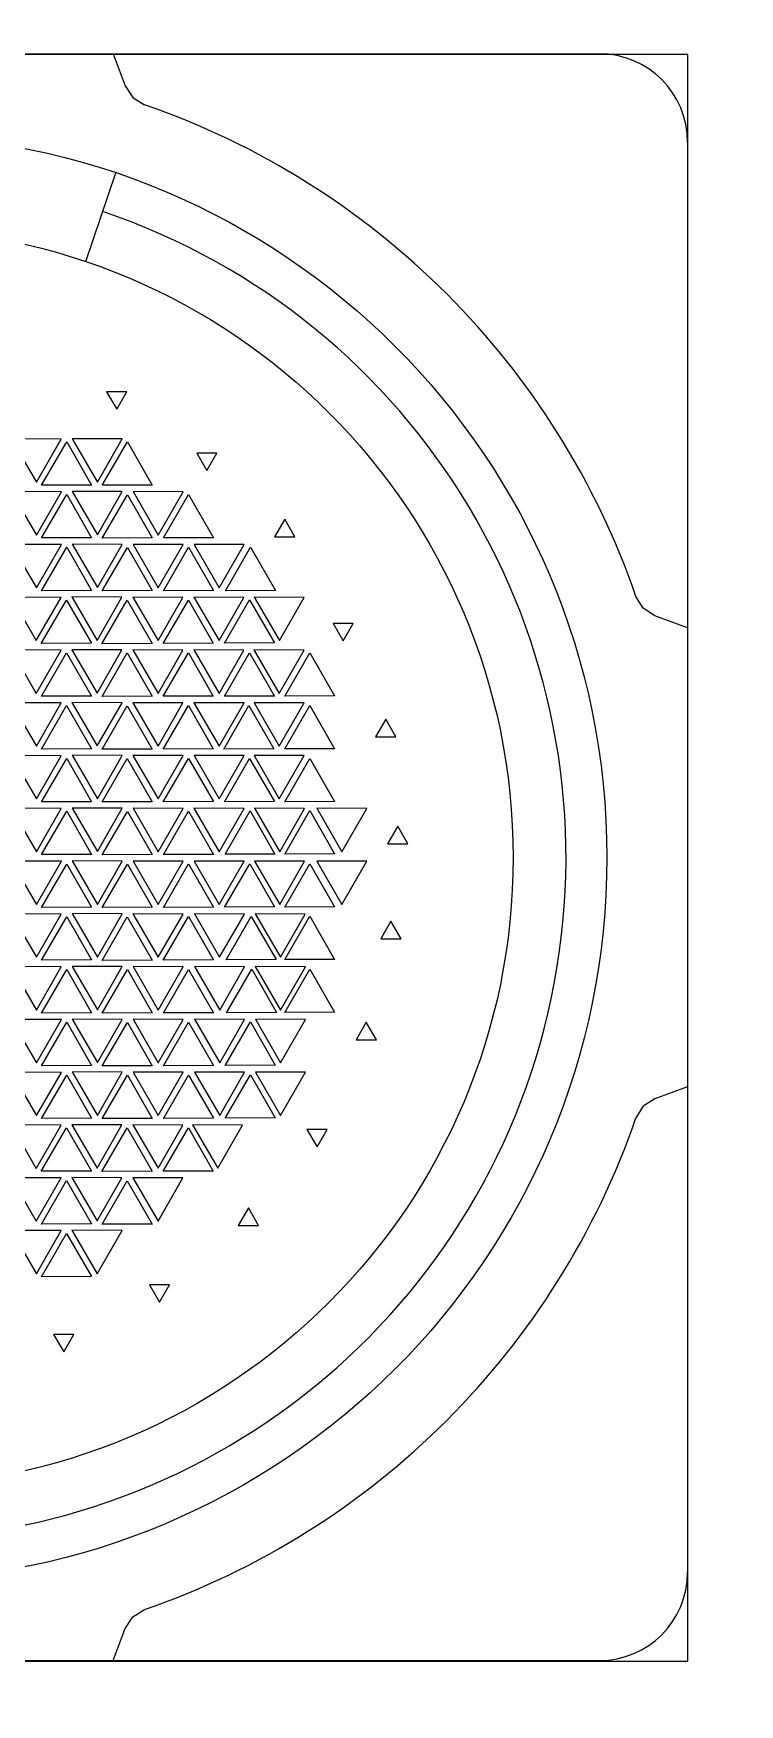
# Model space of a CAD drawing. Header units: millimetres. Extents: x -56261 to 196039, y 9480 to 100001.
# Drawn here: x 31153 to 31454, y 97817 to 98528 of the extents above; entities that cross this region are included whole.
import ezdxf

# ---------------------------------------------------------------- set-up
doc = ezdxf.new("R2010")
doc.units = ezdxf.units.MM
doc.set_wipeout_variables(frame=1)
doc.layers.add('DVM_INDOOR', color=7, linetype='Continuous')
doc.layers.add('SS-TEXT', color=7, linetype='Continuous')

# ---------------------------------------------------------------- blocks, each defined once
blk = doc.blocks.new('A$C43DE16F2')
blk.add_wipeout([(0, 14550), (0, 0), (29100, 0), (29100, 14550)]).dxf.layer = 'SS-TEXT'
at = {"layer": 'DVM_INDOOR', "color": 0}
for p, q in [((4379.4, 13553.1), (5784.2, 13553.1)), ((5306.8, 13553.1), (5318.5, 13521.6)), ((5318.5, 13521.6), (5325.8, 13510.3)), ((5325.8, 13510.3), (5337.3, 13503.1)), ((5871, 12062.2), (5871, 13466.4)), ((5279.9, 13349), (5309.4, 13436.3)), ((5320, 13221.3), (5300.2, 13221.3)), ((5300.2, 13221.3), (5310.1, 13204.2)), ((5310.1, 13204.2), (5320, 13221.3)), ((5255.7, 13174.8), (5206.5, 13175)), ((5206.5, 13175), (5231.3, 13132.4)), ((5231.3, 13132.4), (5255.7, 13174.8)), ((5236.3, 13129.5), (5261, 13172.2)), ((5261, 13172.2), (5285.4, 13129.7)), ((5315.5, 13175), (5266.4, 13175.2)), ((5266.4, 13175.2), (5291.1, 13132.6)), ((5291.1, 13132.6), (5315.5, 13175)), ((5295.8, 13129.4), (5320.6, 13172.1)), ((5320.6, 13172.1), (5345, 13129.6)), ((5408.6, 13160.9), (5388.8, 13160.9)), ((5388.8, 13160.9), (5398.7, 13143.8)), ((5398.7, 13143.8), (5408.6, 13160.9)), ((5285.4, 13129.7), (5236.3, 13129.5)), ((5345, 13129.6), (5295.8, 13129.4)), ((5255.8, 13123), (5206.6, 13123.2)), ((5206.6, 13123.2), (5231.4, 13080.6)), ((5231.4, 13080.6), (5255.8, 13123)), ((5236.3, 13077.7), (5261.1, 13120.4)), ((5261.1, 13120.4), (5285.5, 13077.9)), ((5315.6, 13123.2), (5266.4, 13123.4)), ((5266.4, 13123.4), (5291.2, 13080.8)), ((5291.2, 13080.8), (5315.6, 13123.2)), ((5295.9, 13077.6), (5320.7, 13120.2)), ((5320.7, 13120.2), (5345.1, 13077.8)), ((5375.4, 13123.1), (5326.3, 13123.3)), ((5326.3, 13123.3), (5351, 13080.6)), ((5351, 13080.6), (5375.4, 13123.1)), ((5356, 13077.7), (5380.8, 13120.4)), ((5380.8, 13120.4), (5405.2, 13077.9)), ((5475.1, 13096.1), (5465.2, 13078.8)), ((5485.2, 13078.7), (5475.1, 13096.1)), ((5285.5, 13077.9), (5236.3, 13077.7)), ((5345.1, 13077.8), (5295.9, 13077.6)), ((5405.2, 13077.9), (5356, 13077.7)), ((5465.2, 13078.8), (5485.2, 13078.7)), ((5255.8, 13071.2), (5206.6, 13071.4)), ((5206.6, 13071.4), (5231.4, 13028.7)), ((5231.4, 13028.7), (5255.8, 13071.2)), ((5236.3, 13025.9), (5261.1, 13068.6)), ((5261.1, 13068.6), (5285.5, 13026.1)), ((5315.6, 13071.4), (5266.4, 13071.6)), ((5266.4, 13071.6), (5291.2, 13029)), ((5291.2, 13029), (5315.6, 13071.4)), ((5295.9, 13025.8), (5320.7, 13068.4)), ((5320.7, 13068.4), (5345.1, 13026)), ((5375.4, 13071.2), (5326.3, 13071.4)), ((5326.3, 13071.4), (5351, 13028.8)), ((5351, 13028.8), (5375.4, 13071.2)), ((5356, 13025.9), (5380.8, 13068.6)), ((5380.8, 13068.6), (5405.2, 13026.1)), ((5435.3, 13071.2), (5386.1, 13071.4)), ((5386.1, 13071.4), (5410.8, 13028.8)), ((5410.8, 13028.8), (5435.3, 13071.2)), ((5416.9, 13025.9), (5441.7, 13068.6)), ((5441.7, 13068.6), (5466.1, 13026.1)), ((5255.5, 13019.4), (5206.3, 13019.6)), ((5206.3, 13019.6), (5231.1, 12976.9)), ((5231.1, 12976.9), (5255.5, 13019.4)), ((5236, 12974.1), (5260.8, 13016.7)), ((5285.5, 13026.1), (5236.3, 13025.9)), ((5260.8, 13016.7), (5285.2, 12974.3)), ((5315.3, 13019.6), (5266.1, 13019.8)), ((5266.1, 13019.8), (5290.9, 12977.1)), ((5290.9, 12977.1), (5315.3, 13019.6)), ((5295.6, 12973.9), (5320.4, 13016.6)), ((5345.1, 13026), (5295.9, 13025.8)), ((5320.4, 13016.6), (5344.8, 12974.1)), ((5375.1, 13019.4), (5326, 13019.6)), ((5326, 13019.6), (5350.7, 12977)), ((5350.7, 12977), (5375.1, 13019.4)), ((5355.7, 12974.1), (5380.5, 13016.8)), ((5405.2, 13026.1), (5356, 13025.9)), ((5380.5, 13016.8), (5404.9, 12974.3)), ((5435, 13019.4), (5385.8, 13019.6)), ((5385.8, 13019.6), (5410.6, 12977)), ((5410.6, 12977), (5435, 13019.4)), ((5415.9, 12974.4), (5440.6, 13017)), ((5466.1, 13026.1), (5416.9, 13025.9)), ((5440.6, 13017), (5465, 12974.6)), ((5494.3, 13019.4), (5445.1, 13019.6)), ((5445.1, 13019.6), (5469.9, 12977)), ((5469.9, 12977), (5494.3, 13019.4)), ((5827.3, 13008.8), (5820.1, 13020.3)), ((5838.7, 13001.4), (5827.3, 13008.8)), ((5870.8, 12989.6), (5838.7, 13001.4)), ((5542.4, 12993.7), (5522.6, 12993.7)), ((5522.6, 12993.7), (5532.5, 12976.6)), ((5532.5, 12976.6), (5542.4, 12993.7)), ((5255.5, 12967.6), (5206.4, 12967.8)), ((5206.4, 12967.8), (5231.1, 12925.1)), ((5231.1, 12925.1), (5255.5, 12967.6)), ((5285.2, 12974.3), (5236, 12974.1)), ((5236.1, 12922.3), (5260.8, 12964.9)), ((5260.8, 12964.9), (5285.2, 12922.5)), ((5315.3, 12967.8), (5266.2, 12968)), ((5266.2, 12968), (5290.9, 12925.3)), ((5290.9, 12925.3), (5315.3, 12967.8)), ((5344.8, 12974.1), (5295.6, 12973.9)), ((5295.7, 12922.1), (5320.4, 12964.8)), ((5320.4, 12964.8), (5344.8, 12922.3)), ((5375.2, 12967.6), (5326, 12967.8)), ((5326, 12967.8), (5350.8, 12925.1)), ((5350.8, 12925.1), (5375.2, 12967.6)), ((5404.9, 12974.3), (5355.7, 12974.1)), ((5355.8, 12922.3), (5380.5, 12964.9)), ((5380.5, 12964.9), (5404.9, 12922.5)), ((5435.1, 12967.6), (5385.9, 12967.8)), ((5385.9, 12967.8), (5410.7, 12925.1)), ((5410.7, 12925.1), (5435.1, 12967.6)), ((5465, 12974.6), (5415.9, 12974.4)), ((5415.9, 12922.3), (5440.6, 12964.9)), ((5440.6, 12964.9), (5465, 12922.5)), ((5494.1, 12967.6), (5444.9, 12967.8)), ((5444.9, 12967.8), (5469.7, 12925.1)), ((5469.7, 12925.1), (5494.1, 12967.6)), ((5475.1, 12922.4), (5499.8, 12965)), ((5499.8, 12965), (5524.2, 12922.6)), ((5255.6, 12915.7), (5206.4, 12916)), ((5206.4, 12916), (5231.2, 12873.3)), ((5231.2, 12873.3), (5255.6, 12915.7)), ((5285.2, 12922.5), (5236.1, 12922.3)), ((5236.1, 12870.4), (5260.9, 12913.1)), ((5260.9, 12913.1), (5285.3, 12870.6)), ((5315.4, 12916), (5266.2, 12916.2)), ((5266.2, 12916.2), (5291, 12873.5)), ((5291, 12873.5), (5315.4, 12916)), ((5344.8, 12922.3), (5295.7, 12922.1)), ((5375.2, 12915.8), (5326.1, 12916)), ((5326.1, 12916), (5350.8, 12873.3)), ((5350.8, 12873.3), (5375.2, 12915.8)), ((5404.9, 12922.5), (5355.8, 12922.3)), ((5355.8, 12870.5), (5380.6, 12913.1)), ((5380.6, 12913.1), (5405, 12870.7)), ((5435.2, 12915.8), (5386, 12916)), ((5386, 12916), (5410.8, 12873.3)), ((5410.8, 12873.3), (5435.2, 12915.8)), ((5415.2, 12870.5), (5439.9, 12913.1)), ((5465, 12922.5), (5415.9, 12922.3)), ((5439.9, 12913.1), (5464.4, 12870.7)), ((5494.1, 12915.8), (5445, 12916)), ((5445, 12916), (5469.7, 12873.3)), ((5469.7, 12873.3), (5494.1, 12915.8)), ((5524.2, 12922.6), (5475.1, 12922.4)), ((5475.1, 12870.6), (5499.8, 12913.3)), ((5499.8, 12913.3), (5524.2, 12870.8)), ((5295.7, 12870.3), (5320.5, 12913)), ((5320.5, 12913), (5344.9, 12870.5)), ((5574.4, 12899.7), (5564.4, 12882.4)), ((5584.4, 12882.3), (5574.4, 12899.7)), ((5564.4, 12882.4), (5584.4, 12882.3)), ((5255.6, 12863.9), (5206.5, 12864.1)), ((5206.5, 12864.1), (5231.2, 12821.5)), ((5231.2, 12821.5), (5255.6, 12863.9)), ((5285.3, 12870.6), (5236.1, 12870.4)), ((5315.5, 12864.1), (5266.3, 12864.3)), ((5266.3, 12864.3), (5291.1, 12821.7)), ((5291.1, 12821.7), (5315.5, 12864.1)), ((5344.9, 12870.5), (5295.7, 12870.3)), ((5375.3, 12864), (5326.1, 12864.2)), ((5326.1, 12864.2), (5350.9, 12821.5)), ((5350.9, 12821.5), (5375.3, 12864)), ((5405, 12870.7), (5355.8, 12870.5)), ((5435.2, 12864), (5386.1, 12864.2)), ((5386.1, 12864.2), (5410.8, 12821.5)), ((5410.8, 12821.5), (5435.2, 12864)), ((5464.4, 12870.7), (5415.2, 12870.5)), ((5494.2, 12864), (5445, 12864.2)), ((5445, 12864.2), (5469.8, 12821.5)), ((5469.8, 12821.5), (5494.2, 12864)), ((5524.2, 12870.8), (5475.1, 12870.6)), ((5236.2, 12818.6), (5261, 12861.3)), ((5261, 12861.3), (5285.4, 12818.8)), ((5295.8, 12818.5), (5320.5, 12861.1)), ((5320.5, 12861.1), (5345, 12818.7)), ((5355.9, 12818.6), (5380.7, 12861.3)), ((5380.7, 12861.3), (5405.1, 12818.9)), ((5415.9, 12818.6), (5440.6, 12861.3)), ((5440.6, 12861.3), (5465.1, 12818.9)), ((5475.1, 12818.6), (5499.8, 12861.3)), ((5499.8, 12861.3), (5524.2, 12818.9)), ((5285.4, 12818.8), (5236.2, 12818.6)), ((5345, 12818.7), (5295.8, 12818.5)), ((5405.1, 12818.9), (5355.9, 12818.6)), ((5465.1, 12818.9), (5415.9, 12818.6)), ((5524.2, 12818.9), (5475.1, 12818.6)), ((5255.7, 12812.1), (5206.5, 12812.3)), ((5206.5, 12812.3), (5231.3, 12769.7)), ((5231.3, 12769.7), (5255.7, 12812.1)), ((5236.3, 12766.8), (5261, 12809.5)), ((5261, 12809.5), (5285.4, 12767)), ((5315.5, 12812.3), (5266.4, 12812.5)), ((5266.4, 12812.5), (5291.1, 12769.9)), ((5291.1, 12769.9), (5315.5, 12812.3)), ((5295.8, 12766.7), (5320.6, 12809.3)), ((5320.6, 12809.3), (5345, 12766.9)), ((5375.4, 12812.1), (5326.2, 12812.3)), ((5326.2, 12812.3), (5351, 12769.7)), ((5351, 12769.7), (5375.4, 12812.1)), ((5356, 12766.8), (5380.7, 12809.5)), ((5380.7, 12809.5), (5405.1, 12767)), ((5435.2, 12812.1), (5386, 12812.3)), ((5386, 12812.3), (5410.8, 12769.7)), ((5410.8, 12769.7), (5435.2, 12812.1)), ((5416.5, 12767.1), (5441.2, 12809.7)), ((5441.2, 12809.7), (5465.6, 12767.3)), ((5494.6, 12812.1), (5445.4, 12812.3)), ((5445.4, 12812.3), (5470.2, 12769.7)), ((5470.2, 12769.7), (5494.6, 12812.1)), ((5475.1, 12767.3), (5499.8, 12810)), ((5499.8, 12810), (5524.2, 12767.5)), ((5555.7, 12812.1), (5506.6, 12812.3)), ((5506.6, 12812.3), (5531.3, 12769.7)), ((5531.3, 12769.7), (5555.7, 12812.1)), ((5586.2, 12794.8), (5576.2, 12777.5)), ((5596.2, 12777.5), (5586.2, 12794.8)), ((5285.4, 12767), (5236.3, 12766.8)), ((5345, 12766.9), (5295.8, 12766.7)), ((5405.1, 12767), (5356, 12766.8)), ((5465.6, 12767.3), (5416.5, 12767.1)), ((5524.2, 12767.5), (5475.1, 12767.3)), ((5576.2, 12777.5), (5596.2, 12777.5)), ((5255.8, 12760.3), (5206.6, 12760.5)), ((5206.6, 12760.5), (5231.4, 12717.8)), ((5231.4, 12717.8), (5255.8, 12760.3)), ((5236.3, 12715), (5261.1, 12757.6)), ((5261.1, 12757.6), (5285.5, 12715.2)), ((5315.6, 12760.5), (5266.4, 12760.7)), ((5266.4, 12760.7), (5291.2, 12718)), ((5291.2, 12718), (5315.6, 12760.5)), ((5295.9, 12714.8), (5320.7, 12757.5)), ((5320.7, 12757.5), (5345.1, 12715.1)), ((5375.4, 12760.3), (5326.3, 12760.5)), ((5326.3, 12760.5), (5351, 12717.9)), ((5351, 12717.9), (5375.4, 12760.3)), ((5356, 12715), (5380.8, 12757.7)), ((5380.8, 12757.7), (5405.2, 12715.2)), ((5435.2, 12760.3), (5386.1, 12760.5)), ((5386.1, 12760.5), (5410.8, 12717.9)), ((5410.8, 12717.9), (5435.2, 12760.3)), ((5416.1, 12715.3), (5440.8, 12757.9)), ((5440.8, 12757.9), (5465.2, 12715.5)), ((5494.6, 12760.3), (5445.5, 12760.5)), ((5445.5, 12760.5), (5470.2, 12717.9)), ((5470.2, 12717.9), (5494.6, 12760.3)), ((5475.1, 12715.3), (5499.8, 12757.9)), ((5499.8, 12757.9), (5524.2, 12715.5)), ((5555.8, 12760.3), (5506.6, 12760.5)), ((5506.6, 12760.5), (5531.4, 12717.9)), ((5531.4, 12717.9), (5555.8, 12760.3)), ((5255.6, 12708.5), (5206.5, 12708.7)), ((5206.5, 12708.7), (5231.2, 12666)), ((5231.2, 12666), (5255.6, 12708.5)), ((5236.2, 12663.2), (5261, 12705.8)), ((5285.5, 12715.2), (5236.3, 12715)), ((5261, 12705.8), (5285.4, 12663.4)), ((5315.5, 12708.7), (5266.3, 12708.9)), ((5266.3, 12708.9), (5291.1, 12666.2)), ((5291.1, 12666.2), (5315.5, 12708.7)), ((5295.8, 12663), (5320.5, 12705.7)), ((5345.1, 12715.1), (5295.9, 12714.8)), ((5320.5, 12705.7), (5345, 12663.2)), ((5375.3, 12708.5), (5326.1, 12708.7)), ((5326.1, 12708.7), (5350.9, 12666.1)), ((5350.9, 12666.1), (5375.3, 12708.5)), ((5355.9, 12663.2), (5380.7, 12705.9)), ((5405.2, 12715.2), (5356, 12715)), ((5380.7, 12705.9), (5405.1, 12663.4)), ((5435.6, 12708.5), (5386.5, 12708.7)), ((5386.5, 12708.7), (5411.2, 12666.1)), ((5411.2, 12666.1), (5435.6, 12708.5)), ((5465.2, 12715.5), (5416.1, 12715.3)), ((5417.5, 12663.4), (5442.3, 12706.1)), ((5442.3, 12706.1), (5466.7, 12663.7)), ((5495.3, 12708.5), (5446.1, 12708.7)), ((5446.1, 12708.7), (5470.9, 12666.1)), ((5470.9, 12666.1), (5495.3, 12708.5)), ((5524.2, 12715.5), (5475.1, 12715.3)), ((5475.1, 12663.7), (5499.8, 12706.4)), ((5499.8, 12706.4), (5524.2, 12663.9)), ((5579.4, 12701.4), (5569.4, 12684.1)), ((5589.4, 12684), (5579.4, 12701.4)), ((5569.4, 12684.1), (5589.4, 12684)), ((5255.7, 12656.7), (5206.5, 12656.9)), ((5206.5, 12656.9), (5231.3, 12614.2)), ((5231.3, 12614.2), (5255.7, 12656.7)), ((5285.4, 12663.4), (5236.2, 12663.2)), ((5236.3, 12611.3), (5261, 12654)), ((5261, 12654), (5285.4, 12611.6)), ((5315.5, 12656.9), (5266.4, 12657.1)), ((5266.4, 12657.1), (5291.1, 12614.4)), ((5291.1, 12614.4), (5315.5, 12656.9)), ((5345, 12663.2), (5295.8, 12663)), ((5295.8, 12611.2), (5320.6, 12653.9)), ((5320.6, 12653.9), (5345, 12611.4)), ((5375.4, 12656.7), (5326.2, 12656.9)), ((5326.2, 12656.9), (5351, 12614.2)), ((5351, 12614.2), (5375.4, 12656.7)), ((5405.1, 12663.4), (5355.9, 12663.2)), ((5356, 12611.4), (5380.7, 12654)), ((5380.7, 12654), (5405.1, 12611.6)), ((5435.7, 12656.7), (5386.5, 12656.9)), ((5386.5, 12656.9), (5411.3, 12614.2)), ((5411.3, 12614.2), (5435.7, 12656.7)), ((5466.7, 12663.7), (5417.5, 12663.4)), ((5418, 12611.6), (5442.7, 12654.3)), ((5442.7, 12654.3), (5467.1, 12611.8)), ((5495.4, 12656.7), (5446.2, 12656.9)), ((5446.2, 12656.9), (5471, 12614.2)), ((5471, 12614.2), (5495.4, 12656.7)), ((5524.2, 12663.9), (5475.1, 12663.7)), ((5475.1, 12611.8), (5499.8, 12654.4)), ((5499.8, 12654.4), (5524.2, 12612)), ((5255.8, 12604.8), (5206.6, 12605)), ((5206.6, 12605), (5231.4, 12562.4)), ((5231.4, 12562.4), (5255.8, 12604.8)), ((5285.4, 12611.6), (5236.3, 12611.3)), ((5236.3, 12559.5), (5261.1, 12602.2)), ((5261.1, 12602.2), (5285.5, 12559.7)), ((5315.6, 12605), (5266.4, 12605.2)), ((5266.4, 12605.2), (5291.2, 12562.6)), ((5291.2, 12562.6), (5315.6, 12605)), ((5345, 12611.4), (5295.8, 12611.2)), ((5295.9, 12559.4), (5320.7, 12602.1)), ((5320.7, 12602.1), (5345.1, 12559.6)), ((5375.4, 12604.9), (5326.3, 12605.1)), ((5326.3, 12605.1), (5351, 12562.4)), ((5351, 12562.4), (5375.4, 12604.9)), ((5405.1, 12611.6), (5356, 12611.4)), ((5356, 12559.6), (5380.8, 12602.2)), ((5380.8, 12602.2), (5405.2, 12559.8)), ((5435.7, 12604.9), (5386.6, 12605.1)), ((5386.6, 12605.1), (5411.3, 12562.4)), ((5411.3, 12562.4), (5435.7, 12604.9)), ((5416.7, 12559.8), (5441.5, 12602.5)), ((5467.1, 12611.8), (5418, 12611.6)), ((5441.5, 12602.5), (5465.9, 12560)), ((5495.4, 12604.9), (5446.3, 12605.1)), ((5446.3, 12605.1), (5471, 12562.4)), ((5471, 12562.4), (5495.4, 12604.9)), ((5524.2, 12612), (5475.1, 12611.8)), ((5555.3, 12602.4), (5545.3, 12585.1)), ((5565.3, 12585.1), (5555.3, 12602.4)), ((5545.3, 12585.1), (5565.3, 12585.1)), ((5255.8, 12553), (5206.6, 12553.2)), ((5206.6, 12553.2), (5231.4, 12510.6)), ((5231.4, 12510.6), (5255.8, 12553)), ((5285.5, 12559.7), (5236.3, 12559.5)), ((5315.6, 12553.2), (5266.4, 12553.4)), ((5266.4, 12553.4), (5291.2, 12510.8)), ((5291.2, 12510.8), (5315.6, 12553.2)), ((5345.1, 12559.6), (5295.9, 12559.4)), ((5375.4, 12553.1), (5326.3, 12553.3)), ((5326.3, 12553.3), (5351, 12510.6)), ((5351, 12510.6), (5375.4, 12553.1)), ((5405.2, 12559.8), (5356, 12559.6)), ((5435.7, 12553.1), (5386.6, 12553.3)), ((5386.6, 12553.3), (5411.3, 12510.6)), ((5411.3, 12510.6), (5435.7, 12553.1)), ((5465.9, 12560), (5416.7, 12559.8)), ((5495.4, 12553.1), (5446.3, 12553.3)), ((5446.3, 12553.3), (5471, 12510.6)), ((5471, 12510.6), (5495.4, 12553.1)), ((5236.3, 12507.7), (5261.1, 12550.4)), ((5261.1, 12550.4), (5285.5, 12507.9)), ((5295.9, 12507.6), (5320.7, 12550.2)), ((5320.7, 12550.2), (5345.1, 12507.8)), ((5356, 12507.7), (5380.8, 12550.4)), ((5380.8, 12550.4), (5405.2, 12507.9)), ((5416.7, 12508), (5441.5, 12550.7)), ((5441.5, 12550.7), (5465.9, 12508.3)), ((5870.8, 12538.9), (5838.7, 12527.1)), ((5827.3, 12519.8), (5820.1, 12508.3)), ((5838.7, 12527.1), (5827.3, 12519.8)), ((5285.5, 12507.9), (5236.3, 12507.7)), ((5345.1, 12507.8), (5295.9, 12507.6)), ((5405.2, 12507.9), (5356, 12507.7)), ((5465.9, 12508.3), (5416.7, 12508)), ((5255.5, 12501.2), (5206.3, 12501.4)), ((5206.3, 12501.4), (5231.1, 12458.7)), ((5231.1, 12458.7), (5255.5, 12501.2)), ((5236, 12455.9), (5260.8, 12498.6)), ((5260.8, 12498.6), (5285.2, 12456.1)), ((5315.3, 12501.4), (5266.1, 12501.6)), ((5266.1, 12501.6), (5290.9, 12458.9)), ((5290.9, 12458.9), (5315.3, 12501.4)), ((5295.6, 12455.8), (5320.4, 12498.4)), ((5320.4, 12498.4), (5344.8, 12456)), ((5375.1, 12501.2), (5326, 12501.4)), ((5326, 12501.4), (5350.7, 12458.8)), ((5350.7, 12458.8), (5375.1, 12501.2)), ((5355.7, 12455.9), (5380.5, 12498.6)), ((5380.5, 12498.6), (5404.9, 12456.1)), ((5433.8, 12501.2), (5384.7, 12501.4)), ((5384.7, 12501.4), (5409.4, 12458.8)), ((5409.4, 12458.8), (5433.8, 12501.2)), ((5516.8, 12497), (5497, 12497)), ((5497, 12497), (5506.9, 12479.9)), ((5506.9, 12479.9), (5516.8, 12497)), ((5285.2, 12456.1), (5236, 12455.9)), ((5344.8, 12456), (5295.6, 12455.8)), ((5404.9, 12456.1), (5355.7, 12455.9)), ((5255.5, 12449.4), (5206.4, 12449.6)), ((5206.4, 12449.6), (5231.1, 12406.9)), ((5231.1, 12406.9), (5255.5, 12449.4)), ((5236.1, 12404.1), (5260.8, 12446.7)), ((5260.8, 12446.7), (5285.2, 12404.3)), ((5315.3, 12449.6), (5266.2, 12449.8)), ((5266.2, 12449.8), (5290.9, 12407.1)), ((5290.9, 12407.1), (5315.3, 12449.6)), ((5295.7, 12403.9), (5320.4, 12446.6)), ((5320.4, 12446.6), (5344.8, 12404.1)), ((5375.2, 12449.4), (5326, 12449.6)), ((5326, 12449.6), (5350.8, 12407)), ((5350.8, 12407), (5375.2, 12449.4)), ((5439.5, 12420), (5429.5, 12402.7)), ((5449.5, 12402.7), (5439.5, 12420)), ((5255.6, 12397.6), (5206.4, 12397.8)), ((5206.4, 12397.8), (5231.2, 12355.1)), ((5231.2, 12355.1), (5255.6, 12397.6)), ((5285.2, 12404.3), (5236.1, 12404.1)), ((5236.1, 12352.3), (5260.9, 12394.9)), ((5260.9, 12394.9), (5285.3, 12352.5)), ((5315.4, 12397.8), (5266.2, 12398)), ((5266.2, 12398), (5291, 12355.3)), ((5291, 12355.3), (5315.4, 12397.8)), ((5344.8, 12404.1), (5295.7, 12403.9)), ((5429.5, 12402.7), (5449.5, 12402.7)), ((5285.3, 12352.5), (5236.1, 12352.3)), ((5362, 12344.4), (5342.2, 12344.4)), ((5342.2, 12344.4), (5352.1, 12327.3)), ((5352.1, 12327.3), (5362, 12344.4)), ((5267.9, 12295.8), (5248.2, 12295.8)), ((5248.2, 12295.8), (5258.1, 12278.7)), ((5258.1, 12278.7), (5267.9, 12295.8)), ((5318.5, 12007), (5325.8, 12018.3)), ((5325.8, 12018.3), (5337.3, 12025.5)), ((5306.8, 11975.5), (5318.5, 12007)), ((4379.4, 11975.5), (5784.2, 11975.5))]:
    blk.add_line(p, q, dxfattribs=at)
for radius in [709.8, 617.7]:
    blk.add_circle((5081.8, 12763.9), radius, dxfattribs=at)
for centre, radius, start, end in [((5784.2, 13466.4), 86.7, 0, 90), ((5082.1, 12765.1), 780.9, 19.0761, 70.9228), ((5081.8, 12763.9), 669.6, 108.7564, 71.2959), ((5082.1, 12763.5), 780.9, 289.0772, 340.9239), ((5784.2, 12062.2), 86.7, 270, 0)]:
    blk.add_arc(centre, radius, start, end, dxfattribs=at)
at = {"layer": 'SS-TEXT'}
blk.add_lwpolyline([(4292.6, 11974.8), (5871, 11974.8), (5871, 13552.4), (4292.6, 13552.4)], close=True, dxfattribs=at)

msp = doc.modelspace()

# ---------------------------------------------------------------- block references
at = {"layer": 'SS-TEXT', "xscale": 0.4331186193392458, "yscale": 0.4331186193392458, "zscale": 0.4331186193392458}
msp.add_blockref('A$C43DE16F2', (28888.86, 92649.19), dxfattribs=at)

doc.saveas('drawing.dxf')
